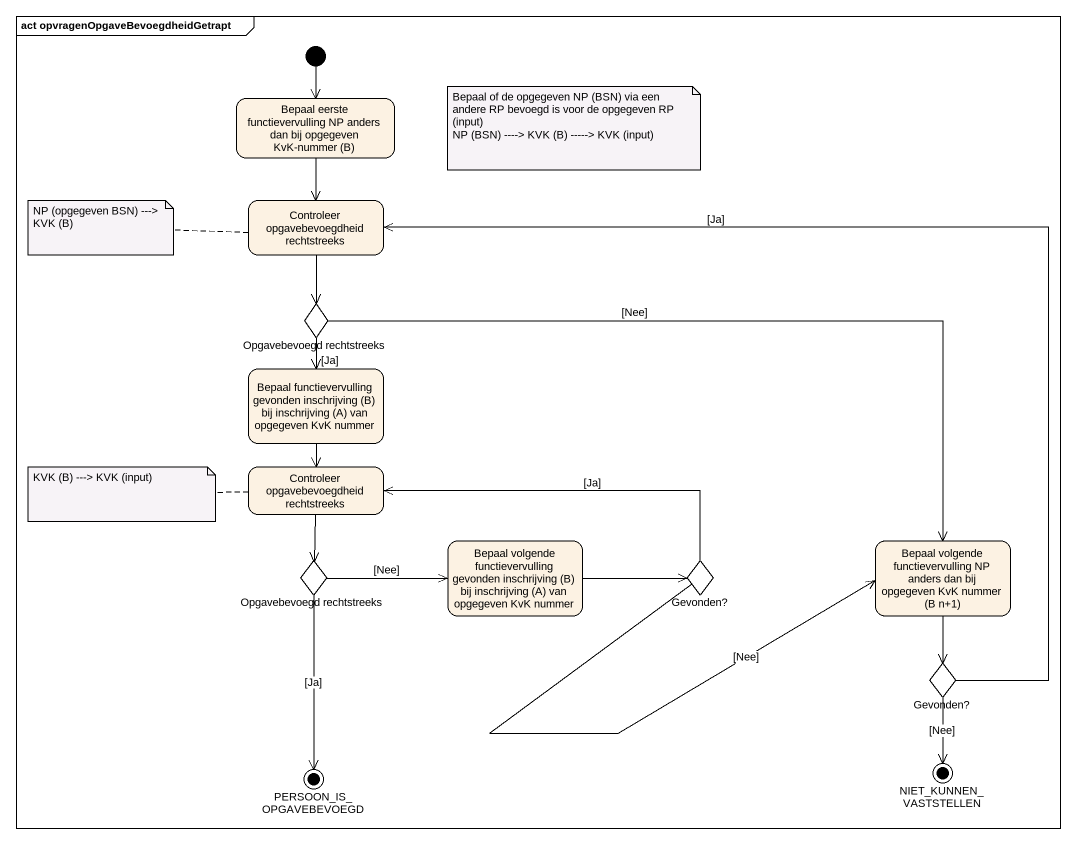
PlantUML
@startuml
mainframe act opvragenOpgaveBevoegdheidGetrapt
hide empty description
state "Bepaal eerste functievervulling NP anders dan bij opgegeven KvK-nummer (B)" as Bepaal_eerste
state "Controleer opgavebevoegdheid rechtstreeks" as Controleer
state "Opgavebevoegd rechtstreeks" as Opgavebevoegd_rechtstreeks <<choice>>
state "Bepaal functievervulling gevonden inschrijving (B) bij inschrijving (A) van opgegeven KvK nummer" as Bepaal_functievervulling
state "Controleer opgavebevoegdheid rechtstreeks" as Controleer_2
state "Opgavebevoegd rechtstreeks" as Opgavebevoegd_rechtstreeks_2 <<choice>>
state "Bepaal volgende functievervulling gevonden inschrijving (B) bij inschrijving (A) van opgegeven KvK nummer" as Bepaal_volgende
state "Gevonden?" as Gevonden <<choice>>
state "Bepaal volgende functievervulling NP anders dan bij opgegeven KvK nummer (B n+1)" as Bepaal_volgende_2
state "Gevonden?" as Gevonden_2 <<choice>>
state NIET_KUNNEN_VASTSTELLEN <<end>>
state PERSOON_IS_OPGAVEBEVOEGD <<end>>
[*] --> Bepaal_eerste
Bepaal_eerste --> Controleer
Controleer --> Opgavebevoegd_rechtstreeks
Opgavebevoegd_rechtstreeks --> Bepaal_functievervulling : [Ja]
Opgavebevoegd_rechtstreeks -right-> Bepaal_volgende_2 : [Nee]
Bepaal_functievervulling --> Controleer_2
Controleer_2 --> Opgavebevoegd_rechtstreeks_2
Opgavebevoegd_rechtstreeks_2 -right-> Bepaal_volgende : [Nee]
Opgavebevoegd_rechtstreeks_2 --> PERSOON_IS_OPGAVEBEVOEGD : [Ja]
Bepaal_volgende -right-> Gevonden
Gevonden -left-> Controleer_2 : [Ja]
Gevonden -right-> Bepaal_volgende_2 : [Nee]
Bepaal_volgende_2 --> Gevonden_2
Gevonden_2 -up-> Controleer : [Ja]
Gevonden_2 --> NIET_KUNNEN_VASTSTELLEN : [Nee]
note as N1
  Bepaal of de opgegeven NP (BSN) via een andere RP bevoegd is voor de opgegeven RP (input)
  NP (BSN) ~--~--> KVK (B) ~--~---> KVK (input)
end note
note left of Controleer : NP (opgegeven BSN) ---> KVK (B)
note left of Controleer_2 : KVK (B) ---> KVK (input)
@enduml
